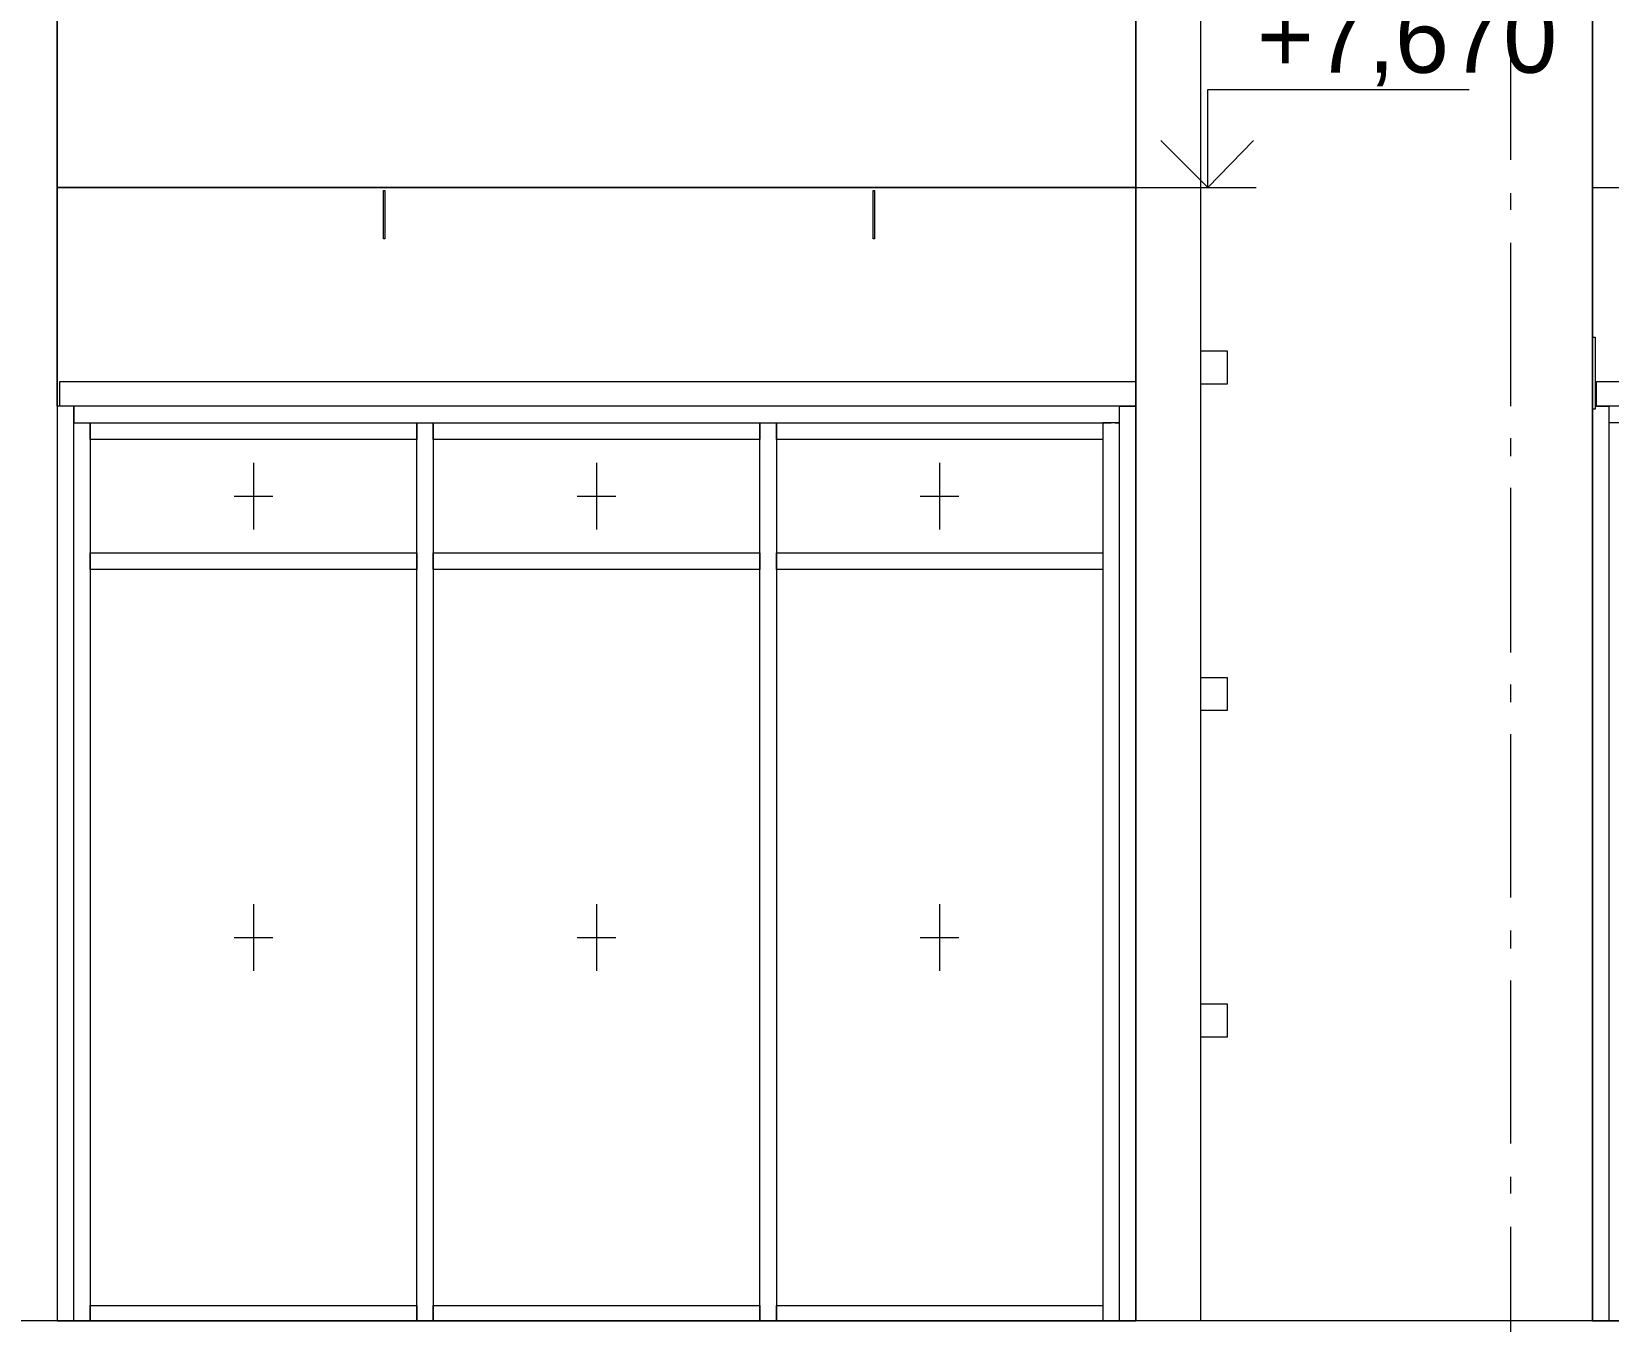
# Model space of a CAD drawing. Header units: millimetres. Extents: x -135211 to 49383, y -8033 to 228499.
# Drawn here: x -87675 to -82848, y 52855 to 56802 of the extents above; entities that cross this region are included whole.
import ezdxf

# ---------------------------------------------------------------- set-up
doc = ezdxf.new("R2010")
doc.units = ezdxf.units.MM
doc.layers.add('PDF _Геометрия', color=7, linetype='Continuous', true_color=0x1d1d1d)
doc.layers.add('PDF _Текст', color=7, linetype='Continuous')

msp = doc.modelspace()

# ---------------------------------------------------------------- linework, layer by layer
at = {"layer": 'PDF _Геометрия', "color": 7, "lineweight": 9}
for points in [[(-84345.3, 55181.2), (-84345.3, 55604.5), (-84396.1, 55604.5), (-84396.1, 55181.2), (-84396.1, 52857.2), (-84345.3, 52857.2), (-84345.3, 55181.2), (-84345.3, 55579.1), (-84345.3, 55655.3), (-84294.5, 55655.3), (-84294.5, 55579.1), (-84294.5, 55181.2), (-84294.5, 52857.2), (-84294.5, 57056.4), (-84286, 57056.4), (-84108.3, 57056.4), (-84095.6, 57056.4), (-84108.3, 57056.4), (-84286, 57056.4), (-84294.5, 57056.4), (-84294.5, 60900.1), (-84294.5, 52857.2), (-84345.3, 52857.2)], [(-86597.3, 56315.7), (-86593.1, 56315.7), (-86593.1, 56167.5), (-86597.3, 56167.5)], [(-85098.8, 56315.7), (-85094.6, 56315.7), (-85094.6, 56167.5), (-85098.8, 56167.5)], [(-84015.1, 55824.6), (-84015.1, 55723), (-84095.6, 55723), (-84095.6, 55824.6)], [(-82884.9, 55731.5), (-78105.8, 55731.5), (-78105.8, 55655.3), (-82884.9, 55655.3)], [(-87545.5, 55181.2), (-87545.5, 55604.5), (-87494.7, 55604.5), (-87494.7, 55181.2), (-87494.7, 52857.2), (-87545.5, 52857.2)], [(-86495.7, 55553.7), (-87494.7, 55553.7), (-87494.7, 55604.5), (-86495.7, 55604.5)], [(-86495.7, 55181.2), (-86495.7, 55604.5), (-86444.9, 55604.5), (-86444.9, 55181.2), (-86444.9, 52857.2), (-86495.7, 52857.2)], [(-85445.9, 55553.7), (-86444.9, 55553.7), (-86444.9, 55604.5), (-85445.9, 55604.5)], [(-85445.9, 55181.2), (-85445.9, 55604.5), (-85395.1, 55604.5), (-85395.1, 55181.2), (-85395.1, 52857.2), (-85445.9, 52857.2)], [(-84396.1, 55553.7), (-85395.1, 55553.7), (-85395.1, 55604.5), (-84396.1, 55604.5)], [(-86495.7, 55155.8), (-87494.7, 55155.8), (-87494.7, 55206.6), (-86495.7, 55206.6)], [(-85445.9, 55155.8), (-86444.9, 55155.8), (-86444.9, 55206.6), (-85445.9, 55206.6)], [(-84396.1, 55155.8), (-85395.1, 55155.8), (-85395.1, 55206.6), (-84396.1, 55206.6)], [(-84015.1, 54825.6), (-84015.1, 54724), (-84095.6, 54724), (-84095.6, 54825.6)], [(-84015.1, 53826.6), (-84015.1, 53725), (-84095.6, 53725), (-84095.6, 53826.6)], [(-87494.7, 52903.8), (-86495.7, 52903.8), (-86495.7, 52857.2), (-87494.7, 52857.2)], [(-86444.9, 52903.8), (-85445.9, 52903.8), (-85445.9, 52857.2), (-86444.9, 52857.2)], [(-85395.1, 52903.8), (-84396.1, 52903.8), (-84396.1, 52857.2), (-85395.1, 52857.2)], [(-95546, 52776.8), (-77648.6, 52776.8), (-77648.6, 52840.3), (-77648.6, 52848.8), (-77648.6, 52857.2), (-95546, 52857.2), (-95546, 52848.8), (-95546, 52840.3)]]:
    msp.add_lwpolyline(points, close=True, dxfattribs=at)
for points in [[(-84095.6, 52857.2), (-84095.6, 60900.1)], [(-82910.3, 56976), (-82884.9, 56976), (-82880.7, 56967.5), (-82897.6, 56967.5), (-82897.6, 52857.2), (-82897.6, 56836.3), (-82897.6, 56324.1), (-78097.3, 56324.1), (-78097.3, 56976), (-82876.4, 56976), (-78097.3, 56976), (-78097.3, 57056.4), (-82880.7, 57056.4), (-82829.9, 57056.4)], [(-87609, 56976), (-87587.8, 56976), (-87579.4, 56967.5), (-87596.3, 56967.5), (-87596.3, 52857.2), (-84294.5, 52857.2), (-84294.5, 55655.3), (-87596.3, 55655.3), (-87596.3, 56324.1), (-84294.5, 56324.1), (-87596.3, 56324.1), (-87596.3, 56836.3), (-87596.3, 56967.5), (-87596.3, 56836.3), (-87596.3, 52857.2), (-87545.5, 52857.2), (-87545.5, 55181.2), (-87545.5, 55579.1), (-87545.5, 55655.3), (-87596.3, 55655.3), (-87596.3, 55579.1), (-87596.3, 55181.2), (-87596.3, 52857.2)], [(-83147.3, 56408.8), (-83147.3, 56908.3)], [(-85200.4, 56324.1), (-85005.7, 56324.1), (-84074.4, 56324.1), (-84074.4, 56624.7), (-83274.3, 56624.7)], [(-84226.8, 56324.1), (-83926.2, 56324.1)], [(-82897.6, 55866.9), (-82897.6, 56324.1), (-78097.3, 56324.1), (-78097.3, 55655.3), (-82889.1, 55655.3), (-82846.8, 55655.3), (-82846.8, 55579.1), (-82846.8, 55181.2), (-82846.8, 52857.2), (-82796, 52857.2), (-82796, 55181.2), (-82796, 55604.5), (-82846.8, 55604.5), (-82846.8, 55181.2), (-82846.8, 52857.2), (-82897.6, 52857.2), (-82897.6, 55181.2), (-82897.6, 55579.1), (-82897.6, 55646.8), (-82897.6, 55866.9), (-82889.1, 55866.9), (-82889.1, 55646.8), (-82897.6, 55646.8)], [(-83147.3, 56256.4), (-83147.3, 56307.2)], [(-83147.3, 55655.3), (-83147.3, 56154.8)], [(-84294.5, 55655.3), (-87587.8, 55655.3), (-87587.8, 55731.5), (-84294.5, 55731.5)], [(-84370.7, 55655.3), (-85420.5, 55655.3), (-86470.3, 55655.3), (-87520.1, 55655.3), (-87545.5, 55655.3), (-87545.5, 55604.5), (-87520.1, 55604.5), (-86470.3, 55604.5), (-85420.5, 55604.5), (-84370.7, 55604.5)], [(-82897.6, 52857.2), (-78097.3, 52857.2), (-78097.3, 55181.2), (-78097.3, 55579.1), (-78097.3, 55655.3), (-78148.1, 55655.3), (-78148.1, 55579.1), (-78148.1, 55181.2), (-78148.1, 52857.2), (-78198.9, 52857.2), (-78245.5, 52857.2), (-79197.9, 52857.2), (-79197.9, 55105), (-78245.5, 55105), (-78245.5, 52857.2), (-79197.9, 53979), (-78245.5, 55105)], [(-84358, 55604.5), (-84345.3, 55604.5)], [(-83147.3, 55502.9), (-83147.3, 55557.9)], [(-86995.2, 55481.7), (-86995.2, 55278.5)], [(-85945.4, 55481.7), (-85945.4, 55278.5)], [(-84895.6, 55481.7), (-84895.6, 55278.5)], [(-83147.3, 54901.8), (-83147.3, 55405.5)], [(-87054.5, 55380.1), (-86935.9, 55380.1)], [(-86004.7, 55380.1), (-85886.1, 55380.1)], [(-84954.9, 55380.1), (-84836.3, 55380.1)], [(-83147.3, 54749.4), (-83147.3, 54804.4)], [(-83147.3, 54152.6), (-83147.3, 54652.1)], [(-86995.2, 54131.4), (-86995.2, 53928.2)], [(-85945.4, 54131.4), (-85945.4, 53928.2)], [(-84895.6, 54131.4), (-84895.6, 53928.2)], [(-87054.5, 54029.8), (-86935.9, 54029.8)], [(-86004.7, 54029.8), (-85886.1, 54029.8)], [(-84954.9, 54029.8), (-84836.3, 54029.8)], [(-83147.3, 53995.9), (-83147.3, 54051)], [(-83147.3, 53399.1), (-83147.3, 53898.6)], [(-83147.3, 53246.7), (-83147.3, 53297.5)], [(-83147.3, 52645.6), (-83147.3, 53145.1)]]:
    msp.add_lwpolyline(points, dxfattribs=at)
at = {"layer": 'PDF _Геометрия', "color": 7, "lineweight": 18}
msp.add_lwpolyline([(-84218.3, 56468), (-84074.4, 56324.1), (-83934.7, 56468)], dxfattribs=at)

# ---------------------------------------------------------------- texts
at = {"layer": 'PDF _Текст', "insert": (-83924.2, 56766.4), "char_height": 222.7, "attachment_point": 4, "style": ''}
msp.add_mtext('+7,670', dxfattribs=at)

doc.saveas('drawing.dxf')
